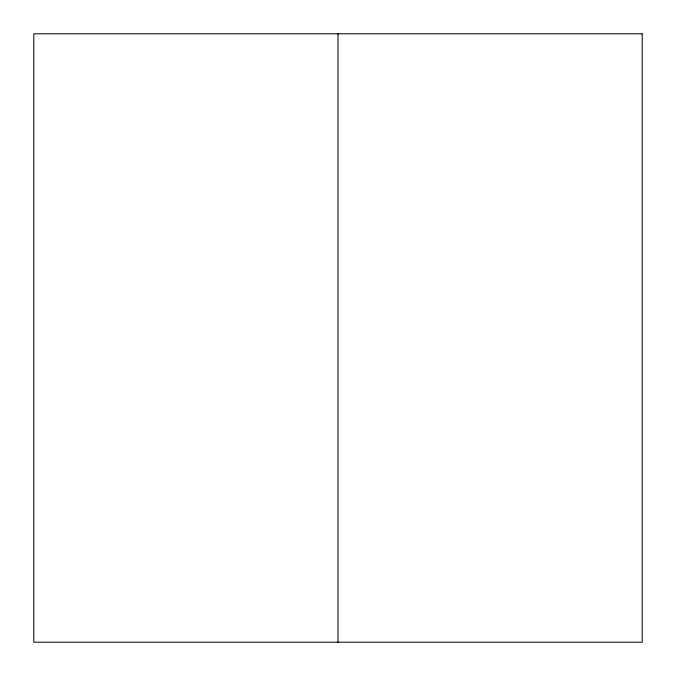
<?xml version="1.0" encoding="UTF-8"?>
<svg xmlns="http://www.w3.org/2000/svg" width="676" height="676" viewBox="0 0 676 676"><rect width="100%" height="100%" fill="white"/><g stroke="black" fill="none" stroke-linecap="round" stroke-linejoin="round"><path stroke-width="1.01" d="M338 33.8L338 642.2M642.2 33.8L33.8 33.8L33.8 642.2L642.2 642.2L642.2 33.8"/></g></svg>
